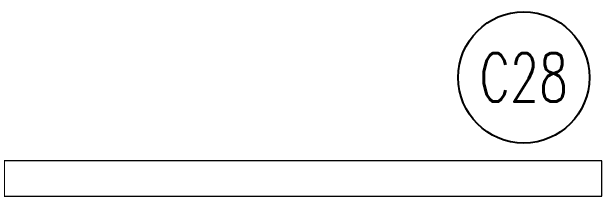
# Model space of a CAD drawing. Header units: inches. Extents: x 16106347 to 16308397, y -515360 to -420631.
# Drawn here: x 16177978 to 16181327, y -494972 to -493923 of the extents above; entities that cross this region are included whole.
import ezdxf
from ezdxf.enums import TextEntityAlignment as Align

# ---------------------------------------------------------------- set-up
doc = ezdxf.new("R2010")
doc.units = ezdxf.units.IN
doc.header["$LTSCALE"] = 1000
doc.header["$MEASUREMENT"] = 0
doc.linetypes.add('HIDDEN', pattern=[0.375, 0.25, -0.125])
for name, color, linetype in [('00', 252, 'Continuous'), ('S-COLUMN CIRCLE', 9, 'Continuous'), ('S-COLUMN NO', 2, 'Continuous')]:
    doc.layers.add(name, color=color, linetype=linetype)
doc.layers.add('col', color=1, linetype='Continuous', lineweight=35)
doc.layers.add('HIDDEN', color=253, linetype='HIDDEN', lineweight=9)
doc.styles.add('ROMANS', font='simplex.shx', dxfattribs={"width": 0.7})

# ---------------------------------------------------------------- blocks, each defined once
blk = doc.blocks.new('COLUMN')
at = {"layer": 'HIDDEN', "color": 251, "elevation": 0}
blk.add_lwpolyline([(357382.61, -9094.39), (357246.56, -9094.4), (357246.56, -9102.44), (357382.61, -9102.43)], close=True, dxfattribs=at)
blk = doc.blocks.new('zw$8369')
at = {"layer": 'col', "color": 251, "rotation": 360}
blk.add_blockref('COLUMN', (-358074.19, 8603.64, 0), dxfattribs=at)

msp = doc.modelspace()

# ---------------------------------------------------------------- linework, layer by layer
at = {"layer": 'S-COLUMN CIRCLE'}
msp.add_circle((16180892, -494296.1, 0), 373.6, dxfattribs=at)

# ---------------------------------------------------------------- block references
at = {"layer": '00', "color": 1, "linetype": 'Continuous', "xscale": 25, "yscale": 25, "zscale": 25}
msp.add_blockref('zw$8369', (16198625.9, -482502.1, 0), dxfattribs=at)

# ---------------------------------------------------------------- texts
at = {"layer": 'S-COLUMN NO', "style": 'ROMANS', "width": 0.7}
msp.add_text('C28', height=275, dxfattribs=at).set_placement((16180892, -494296.1, 0), align=Align.MIDDLE)

doc.saveas('drawing.dxf')
